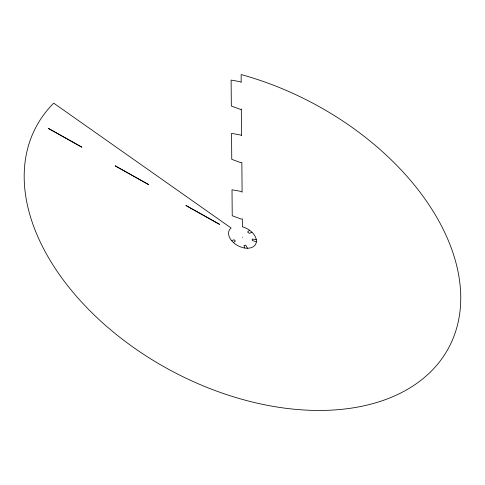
<?xml version="1.0" encoding="UTF-8"?>
<svg xmlns="http://www.w3.org/2000/svg" width="485" height="485" viewBox="0 0 485 485"><rect width="100%" height="100%" fill="white"/><g stroke="black" fill="none" stroke-linecap="round" stroke-linejoin="round"><path stroke-width="0.73" d="M249.532 230.223L247.592 232L249.405 233.406L251.903 232.188M233.388 242.512L235.395 241.075L234.17 239.79L231.569 240.608M256.268 239.548L252.188 239.081L252.303 240.487L256.365 241.851M247.471 248.247L245.853 245.258L244.052 245.277L244.585 248.017M242.47 237.189A1.152 0.746 28.2 0 1 242.688 237.286M48.324 128.373L81.801 147.137L48.324 128.373M115.218 165.87L148.695 184.633L115.218 165.87M186.004 205.537L219.481 224.3L186.004 205.537M241.281 109.119L240.481 109.41L231.327 106.027L231.115 80.08L240.257 81.71L241.203 82.48L241.142 74.563A234.006 151.35 28.2 0 1 457.555 324.726A234.006 151.35 28.2 0 1 167.889 368.915A234.006 151.35 28.2 0 1 53.708 103.153L231.127 228.011A14.938 9.664 28.2 0 0 236.904 245.131A14.938 9.664 28.2 0 0 256.122 243.07A14.938 9.664 28.2 0 0 242.385 226.804L242.324 218.868L241.385 219.123L232.224 215.74L232.012 189.787L241.154 191.417L242.106 192.193L241.857 162.463L240.918 162.717L231.763 159.335L231.551 133.381L240.693 135.012L241.639 135.788L241.281 109.119"/></g></svg>
